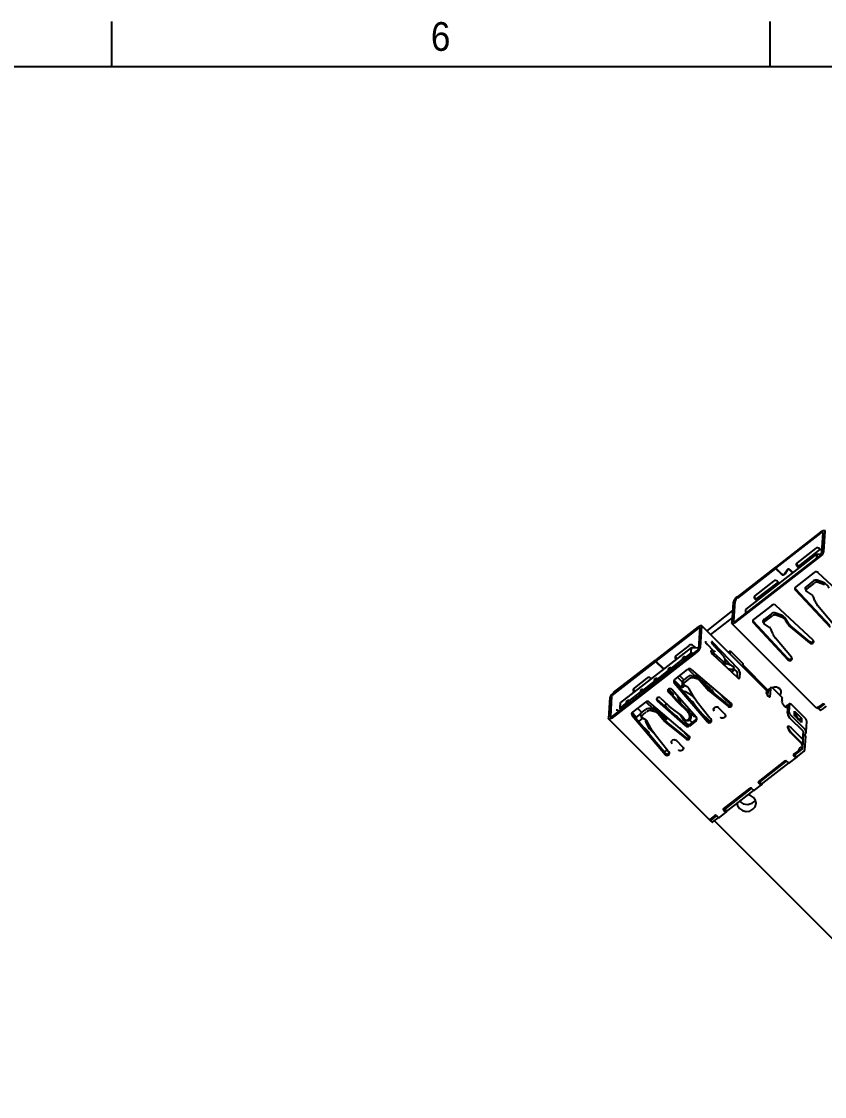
# Model space of a CAD drawing. Header units: millimetres. Extents: x 2 to 1109, y 2 to 430.
# Drawn here: x 339.7 to 424.9, y 316.2 to 430.2 of the extents above; entities that cross this region are included whole.
import ezdxf

# ---------------------------------------------------------------- set-up
doc = ezdxf.new("R2010")
doc.units = ezdxf.units.MM
doc.header["$LTSCALE"] = 0.5
for name, color, linetype in [('几何体', 7, 'Continuous'), ('注释', 2, 'Continuous'), ('草图直线', 1, 'Continuous')]:
    doc.layers.add(name, color=color, linetype=linetype)
doc.styles.add('SLDTEXTSTYLE0', font='GOTHIC.TTF', dxfattribs={"width": 0.913})

msp = doc.modelspace()

# ---------------------------------------------------------------- linework, layer by layer
at = {"layer": '几何体'}
for p, q in [((419.71, 372.21), (424.48, 375.91)), ((424.49, 376.05), (419.72, 372.35)), ((424.69, 375.95), (424.56, 373.82)), ((424.78, 373.99), (424.92, 376.12)), ((423.92, 374.3), (421.97, 372.78)), ((424.42, 374.21), (422.09, 372.41)), ((424.58, 374.06), (424.34, 374.28)), ((415.46, 366.48), (424.32, 373.36)), ((424.33, 373.5), (415.47, 366.62)), ((416.53, 367.84), (424.06, 373.68)), ((424.06, 373.68), (424.03, 373.27)), ((424.48, 373.65), (424.06, 373.68)), ((419.68, 372.18), (415.62, 369.03)), ((419.68, 372.33), (415.63, 369.17)), ((419.68, 372.18), (419.68, 372.33)), ((419.72, 372.29), (419.68, 372.33)), ((420.29, 371.57), (419.68, 372.18)), ((419.72, 372.35), (419.71, 372.21)), ((420.32, 371.6), (419.71, 372.21)), ((420.89, 372.01), (420.65, 371.63)), ((420.69, 371.61), (420.93, 371.99)), ((421.17, 372.01), (421.5, 371.69)), ((421.53, 371.72), (421.21, 372.04)), ((421.94, 372.42), (422.15, 372.2)), ((422.23, 372.26), (421.95, 372.56)), ((419.46, 370.83), (417.51, 369.32)), ((419.95, 370.74), (417.63, 368.94)), ((420.1, 370.6), (419.87, 370.81)), ((423.76, 371.75), (421.81, 370.23)), ((423.7, 370.85), (422.92, 370.24)), ((424.76, 370.7), (424.08, 370.95)), ((428.13, 368.03), (424.18, 371.73)), ((424.18, 370.72), (424.87, 370.47)), ((421.78, 369.87), (425.45, 365.95)), ((425.46, 366.09), (421.79, 370.01)), ((422.81, 370.03), (422.92, 369.8)), ((423.49, 369.4), (422.95, 369.76)), ((423.02, 370.01), (423.8, 370.62)), ((424.87, 370.47), (424.76, 370.7)), ((415.16, 368.55), (415.03, 366.42)), ((415.25, 366.59), (415.38, 368.72)), ((417.76, 368.79), (417.48, 369.09)), ((417.48, 368.95), (417.68, 368.73)), ((423.84, 368.73), (423.73, 369.06)), ((415.11, 367.7), (412.37, 365.57)), ((416.51, 367.43), (416.53, 367.84)), ((419.3, 368.28), (417.35, 366.77)), ((419.23, 367.38), (418.45, 366.77)), ((420.29, 367.23), (419.61, 367.48)), ((423.66, 364.56), (419.71, 368.26)), ((425.82, 366.24), (424.14, 368.26)), ((415.06, 366.95), (412.77, 365.17)), ((415.05, 366.34), (423.95, 357.44)), ((420.99, 362.62), (417.32, 366.54)), ((417.32, 366.4), (420.98, 362.48)), ((418.34, 366.56), (418.45, 366.33)), ((419.02, 365.93), (418.48, 366.29)), ((418.55, 366.54), (419.34, 367.15)), ((419.71, 367.25), (420.4, 367)), ((420.4, 367), (420.29, 367.23)), ((420.71, 366.72), (420.88, 366.43)), ((420.88, 366.63), (420.71, 366.72)), ((421.05, 366.35), (420.88, 366.63)), ((420.88, 366.43), (421.05, 366.35)), ((421.24, 366.14), (421.23, 366)), ((423.3, 364.41), (421.24, 366.14)), ((411.49, 365.85), (406.98, 362.35)), ((406.99, 362.49), (411.49, 365.99)), ((411.63, 365.87), (411.49, 363.65)), ((411.71, 363.82), (411.85, 366.04)), ((418.72, 359.22), (411.83, 366.11)), ((419.37, 365.26), (419.26, 365.59)), ((421.23, 366), (423.29, 364.27)), ((410.5, 364.02), (409.13, 362.95)), ((411.18, 363.78), (410.91, 364.01)), ((411.08, 363.86), (410.99, 363.79)), ((413.1, 363.44), (412.44, 364.11)), ((412.88, 364.38), (412.88, 364.34)), ((413.21, 363.91), (413.01, 364.11)), ((415.69, 361.51), (413.03, 364.33)), ((413.21, 363.91), (414.16, 362.87)), ((421.35, 362.77), (419.67, 364.79)), ((423.29, 364.27), (423.3, 364.41)), ((411.33, 363.3), (402.31, 356.3)), ((402.32, 356.45), (411.33, 363.44)), ((410.74, 363.8), (403.22, 357.96)), ((409.2, 362.61), (409.1, 362.74)), ((409.82, 362.7), (410.05, 362.87)), ((410.71, 363.23), (410.04, 362.71)), ((410.05, 362.87), (410.04, 362.71)), ((410.71, 363.23), (410.74, 363.8)), ((410.92, 363.11), (410.71, 363.23)), ((410.74, 363.8), (411.47, 363.76)), ((411.5, 363.75), (411.47, 363.76)), ((412.82, 363.4), (412.82, 363.36)), ((412.96, 363.36), (413.16, 363.16)), ((412.96, 363.12), (415.64, 360.6)), ((413.03, 363.05), (413.16, 363.16)), ((414.12, 362.29), (413.16, 363.16)), ((414.87, 363.43), (414.67, 363.28)), ((414.85, 363.1), (414.87, 363.43)), ((414.87, 363.43), (416.2, 362.1)), ((406.94, 362.32), (402.47, 358.85)), ((402.48, 359), (406.95, 362.46)), ((406.94, 362.32), (406.95, 362.46)), ((407.77, 361.5), (406.94, 362.32)), ((406.95, 362.46), (406.99, 362.43)), ((406.98, 362.35), (406.99, 362.49)), ((406.98, 362.35), (407.81, 361.52)), ((408.33, 361.54), (408.56, 361.72)), ((409.81, 362.54), (408.55, 361.56)), ((408.56, 361.72), (408.55, 361.56)), ((409.09, 362.6), (409.13, 362.55)), ((409.81, 362.54), (409.82, 362.7)), ((409.94, 362.36), (409.81, 362.54)), ((409.93, 362.59), (409.82, 362.7)), ((410.06, 362.68), (409.92, 362.57)), ((409.92, 362.53), (410.08, 362.65)), ((409.92, 362.57), (409.92, 362.53)), ((409.95, 362.47), (409.92, 362.53)), ((410.11, 362.6), (409.95, 362.47)), ((409.98, 362.44), (409.95, 362.47)), ((410.04, 362.71), (410.16, 362.53)), ((414.29, 361.86), (414.24, 362.09)), ((414.27, 362.64), (414.36, 362.2)), ((414.28, 362.59), (414.92, 361.91)), ((414.99, 361.89), (414.5, 362.05)), ((415.23, 361.54), (415.24, 361.68)), ((415.24, 361.58), (415.47, 361.33)), ((416.2, 362.1), (416.19, 361.95)), ((416.19, 361.95), (418.82, 359.31)), ((420.98, 362.48), (420.99, 362.62)), ((406.03, 360.55), (404.66, 359.48)), ((406.49, 360.5), (406.44, 360.54)), ((406.84, 360.39), (407.07, 360.56)), ((408.32, 361.38), (407.06, 360.4)), ((407.07, 360.56), (407.06, 360.4)), ((408.32, 361.38), (408.33, 361.54)), ((408.45, 361.2), (408.32, 361.38)), ((408.44, 361.43), (408.33, 361.54)), ((408.57, 361.52), (408.43, 361.42)), ((408.59, 361.5), (408.43, 361.37)), ((408.43, 361.37), (408.43, 361.42)), ((408.46, 361.31), (408.43, 361.37)), ((408.62, 361.44), (408.46, 361.31)), ((408.46, 361.31), (408.49, 361.28)), ((408.55, 361.56), (408.67, 361.37)), ((408.97, 360.4), (410.34, 361.47)), ((409.28, 360.65), (409.77, 360.16)), ((409.49, 360.81), (409.94, 360.37)), ((410.3, 360.64), (409.95, 360.37)), ((411.22, 360.68), (410.39, 361.5)), ((414.99, 357.85), (410.75, 361.46)), ((410.79, 360.79), (411.33, 360.64)), ((411.47, 360.42), (410.93, 360.57)), ((411.24, 361.04), (411.22, 360.68)), ((411.45, 360.86), (411.22, 360.68)), ((414.97, 361.47), (414.63, 361.54)), ((415.14, 361.26), (415.24, 361.54)), ((415.62, 360.61), (415.65, 361.01)), ((415.87, 361.18), (415.83, 360.55)), ((405.35, 359.23), (405.58, 359.4)), ((406.83, 360.23), (405.57, 359.24)), ((405.57, 359.24), (405.58, 359.4)), ((406.83, 360.23), (406.84, 360.39)), ((406.96, 360.04), (406.83, 360.23)), ((406.96, 360.27), (406.84, 360.39)), ((406.94, 360.26), (407.08, 360.37)), ((407.1, 360.34), (406.94, 360.22)), ((406.94, 360.22), (406.94, 360.26)), ((406.94, 360.22), (406.97, 360.16)), ((407.13, 360.29), (406.97, 360.16)), ((406.97, 360.16), (407, 360.13)), ((407.06, 360.4), (407.18, 360.22)), ((408.31, 359.36), (408.83, 358.83)), ((411.27, 356.37), (408.67, 359.34)), ((409.73, 359.52), (408.91, 360.34)), ((408.93, 360.05), (412.46, 355.89)), ((412.46, 356.03), (408.94, 360.19)), ((409.77, 360.16), (409.73, 359.52)), ((410.04, 359.76), (409.73, 359.52)), ((409.77, 360.16), (409.8, 360.19)), ((409.8, 360.11), (409.91, 359.86)), ((410.38, 359.57), (409.95, 359.81)), ((410.43, 360.42), (410.05, 360.12)), ((411.09, 358.4), (410.5, 359.42)), ((411.64, 360.3), (412.4, 359.42)), ((412.51, 359.46), (411.75, 360.34)), ((411.97, 360.13), (411.78, 360.31)), ((412.12, 360.05), (412.01, 360.1)), ((412.35, 359.82), (412.33, 359.84)), ((412.73, 359.48), (412.45, 359.71)), ((412.83, 359.38), (413.17, 358.89)), ((418.8, 358.98), (418.82, 359.31)), ((419.12, 359.36), (418.9, 359.19)), ((419.12, 359.36), (419.07, 358.57)), ((419.12, 359.36), (419.16, 359.46)), ((419.25, 359.62), (419.26, 359.63)), ((419.25, 359.62), (420.39, 358.48)), ((402.1, 358.47), (401.96, 356.25)), ((402.18, 356.42), (402.32, 358.64)), ((403.86, 358.07), (404.09, 358.25)), ((405.34, 359.07), (404.08, 358.09)), ((404.09, 358.25), (404.08, 358.09)), ((404.62, 359.13), (404.66, 359.08)), ((404.74, 359.14), (404.63, 359.27)), ((405.35, 359.23), (405.34, 359.07)), ((405.47, 358.89), (405.34, 359.07)), ((405.47, 359.12), (405.35, 359.23)), ((405.45, 359.11), (405.59, 359.21)), ((405.45, 359.06), (405.61, 359.18)), ((405.45, 359.06), (405.45, 359.11)), ((405.48, 359), (405.45, 359.06)), ((405.64, 359.13), (405.48, 359)), ((405.48, 359), (405.51, 358.97)), ((405.57, 359.24), (405.69, 359.06)), ((407.11, 358.27), (407.1, 358.13)), ((410.14, 355.62), (407.11, 358.27)), ((407.48, 358.42), (407.81, 358.08)), ((408.63, 358.72), (408.3, 359.05)), ((408.31, 359.19), (408.64, 358.86)), ((408.4, 359.1), (408.49, 359.17)), ((408.63, 358.72), (408.64, 358.86)), ((408.63, 358.72), (409.15, 358.14)), ((409.16, 358.28), (408.64, 358.86)), ((408.83, 358.83), (408.74, 358.75)), ((409.3, 358.13), (409.16, 358.28)), ((409.31, 358.47), (409.59, 357.92)), ((410.69, 358.77), (410.11, 359.09)), ((410.49, 358.37), (410.47, 358.4)), ((410.87, 358.04), (410.59, 358.27)), ((410.91, 358.6), (411.05, 358.46)), ((412.75, 359.08), (414.48, 357.7)), ((414.49, 357.84), (412.76, 359.22)), ((413.94, 358.74), (413.94, 358.74)), ((413.98, 358.64), (414.95, 357.67)), ((418.72, 358.92), (418.74, 359.16)), ((418.8, 358.98), (418.88, 358.91)), ((418.87, 358.66), (418.9, 359.19)), ((418.93, 359.28), (418.9, 359.19)), ((420.34, 358.28), (420.36, 358.13)), ((420.39, 358.49), (420.39, 358.48)), ((402.77, 357.13), (402.77, 357.13)), ((403.04, 357), (403, 357.05)), ((403.18, 357.39), (403.22, 357.96)), ((403.85, 357.91), (403.18, 357.39)), ((403.23, 357.15), (403.18, 357.39)), ((403.85, 357.91), (403.86, 358.07)), ((403.98, 357.73), (403.85, 357.91)), ((403.98, 357.96), (403.86, 358.07)), ((404.1, 358.06), (403.96, 357.95)), ((403.96, 357.9), (404.12, 358.03)), ((403.96, 357.95), (403.96, 357.9)), ((403.99, 357.85), (403.96, 357.9)), ((404.16, 357.97), (403.99, 357.85)), ((404.02, 357.81), (403.99, 357.85)), ((404.08, 358.09), (404.2, 357.9)), ((405.87, 358), (404.5, 356.93)), ((405.03, 357.34), (405.47, 356.9)), ((405.48, 356.9), (405.83, 357.17)), ((406.75, 357.21), (405.92, 358.03)), ((410.52, 354.38), (406.28, 357.99)), ((406.87, 357.17), (406.32, 357.33)), ((406.46, 357.1), (407, 356.95)), ((406.77, 357.57), (406.75, 357.21)), ((406.99, 357.39), (406.75, 357.21)), ((407.1, 358.13), (410.13, 355.48)), ((408.4, 357.56), (407.81, 358.08)), ((407.87, 357.6), (408.13, 357.8)), ((407.89, 357.62), (407.92, 357.56)), ((408.03, 357.57), (407.97, 357.68)), ((408.38, 357.16), (408.21, 357.33)), ((408.61, 357.39), (408.4, 357.56)), ((409.71, 356.59), (408.61, 357.39)), ((409.15, 358.14), (409.33, 357.95)), ((410.27, 357.23), (409.3, 358.13)), ((409.33, 357.95), (410.3, 357.05)), ((410.97, 357.93), (411.37, 357.36)), ((412.69, 356.31), (411.36, 358)), ((413.61, 357.39), (414.28, 356.73)), ((414.48, 357.7), (414.49, 357.84)), ((414.61, 357.56), (414.48, 357.7)), ((414.49, 357.84), (414.62, 357.7)), ((414.92, 357.7), (414.83, 357.63)), ((420.35, 358.04), (420.36, 358.13)), ((420.9, 357.67), (420.69, 357.5)), ((420.89, 357.64), (420.88, 357.5)), ((420.95, 356.84), (421, 357.68)), ((421.16, 357.84), (420.97, 357.68)), ((421.15, 357.8), (421.09, 356.95)), ((422.89, 356.21), (421.36, 357.74)), ((421.67, 356.57), (421.7, 357.04)), ((421.7, 357.04), (422.44, 356.31)), ((424.12, 357.37), (424.35, 357.54)), ((424.17, 357.4), (424.17, 357.41)), ((424.18, 357.36), (424.38, 357.16)), ((424.58, 357.76), (424.36, 357.58)), ((424.36, 357.58), (424.36, 357.56)), ((424.82, 357.77), (424.38, 357.43)), ((425.03, 357.58), (424.58, 357.23)), ((401.98, 356.19), (412.58, 345.59)), ((404.93, 356.4), (404.45, 356.88)), ((404.46, 356.58), (407.99, 352.42)), ((408, 352.56), (404.47, 356.72)), ((404.91, 356.19), (404.93, 356.4)), ((404.93, 356.4), (405.34, 356.72)), ((405.57, 356.29), (405.12, 355.95)), ((405.34, 356.64), (405.44, 356.39)), ((405.48, 356.35), (405.91, 356.1)), ((405.58, 356.66), (405.96, 356.95)), ((406.62, 354.93), (406.04, 355.95)), ((407.17, 356.83), (407.93, 355.95)), ((408.04, 355.99), (407.28, 356.87)), ((407.48, 356.65), (407.61, 356.75)), ((407.56, 356.54), (407.93, 356.18)), ((407.61, 356.75), (408.14, 356.21)), ((407.92, 356.13), (407.93, 356.18)), ((407.93, 356.18), (408.06, 356.29)), ((408.14, 356.21), (407.96, 356.08)), ((409.51, 356.73), (409.88, 356.2)), ((409.84, 356.44), (410, 356.18)), ((410.15, 356.07), (410.3, 356.04)), ((410.35, 356.12), (410.46, 356.21)), ((410.41, 356.89), (410.56, 356.61)), ((410.92, 356.55), (410.45, 357.01)), ((410.6, 356.16), (410.51, 356.09)), ((411.24, 356.01), (410.54, 355.46)), ((410.69, 356.56), (410.55, 356.84)), ((410.55, 355.6), (411.25, 356.15)), ((410.62, 356.05), (410.84, 355.83)), ((411.02, 356.5), (411.04, 356.5)), ((411.33, 356.27), (411.14, 356.46)), ((411.69, 356.97), (412.69, 355.97)), ((412.46, 356.03), (412.46, 355.89)), ((412.57, 356.09), (412.47, 356.02)), ((412.69, 356.31), (412.83, 356.18)), ((412.87, 356.11), (412.69, 355.97)), ((421.2, 356.3), (421.09, 356.46)), ((422.6, 354.9), (421.2, 356.3)), ((421.29, 356.61), (422.82, 355.08)), ((422.41, 355.84), (421.67, 356.57)), ((421.69, 356.88), (421.78, 356.79)), ((421.78, 356.79), (421.76, 356.49)), ((422.12, 356.13), (421.78, 356.79)), ((422.21, 356.14), (422.01, 356.34)), ((422.44, 356.31), (422.21, 356.14)), ((422.21, 356.04), (422.21, 356.14)), ((422.44, 356.31), (422.41, 355.84)), ((422.92, 354.82), (422.99, 355.95)), ((405.7, 355.27), (405.74, 355.3)), ((405.74, 355.3), (406.28, 354.77)), ((405.92, 355.84), (406.21, 355.29)), ((406.11, 354.78), (406.2, 354.84)), ((406.28, 354.77), (406.18, 354.7)), ((406.82, 354.63), (406.37, 355.08)), ((408.28, 355.61), (410.01, 354.23)), ((410.02, 354.37), (408.29, 355.75)), ((410.52, 354.23), (409.5, 355.25)), ((410.46, 355.56), (410.2, 355.81)), ((421.01, 355.43), (420.97, 355.4)), ((421.26, 354.77), (422.33, 353.71)), ((422.53, 353.57), (421.3, 354.8)), ((421.33, 355.27), (422.56, 354.04)), ((422.57, 354.12), (422.62, 354.87)), ((408.23, 352.84), (406.89, 354.53)), ((409.15, 353.92), (409.81, 353.26)), ((410.02, 354.37), (410.01, 354.23)), ((410.15, 354.09), (410.01, 354.23)), ((410.02, 354.37), (410.16, 354.24)), ((422.53, 354.07), (422.55, 354.08)), ((422.56, 354.04), (422.53, 353.57)), ((422.55, 353.1), (422.65, 354.6)), ((422.84, 354.41), (422.64, 354.61)), ((422.73, 354.53), (422.79, 354.58)), ((422.85, 354.4), (422.75, 352.9)), ((407.88, 352.7), (407.92, 352.73)), ((407.92, 352.73), (408.14, 352.9)), ((407.99, 352.42), (408, 352.56)), ((408.14, 352.9), (408.4, 352.64)), ((408.23, 352.84), (408.36, 352.71)), ((421.59, 352.44), (421.93, 352.7)), ((421.61, 352.46), (421.68, 352.39)), ((421.81, 352.47), (422.48, 352.99)), ((422.68, 352.79), (422.01, 352.27)), ((422.28, 352.86), (422.18, 352.96)), ((422.5, 353.04), (422.28, 352.86)), ((422.38, 353.16), (422.5, 353.04)), ((422.53, 353.57), (422.47, 353.52)), ((422.5, 353.04), (422.52, 353.37)), ((417.87, 349.55), (420.7, 351.75)), ((418.08, 349.58), (420.85, 351.73)), ((421.11, 351.58), (418.28, 349.38)), ((420.84, 351.74), (420.91, 351.67)), ((421.16, 351.54), (421.91, 352.12)), ((421.65, 352.25), (421.58, 352.31)), ((421.6, 352.45), (421.66, 352.39)), ((421.75, 352.45), (421.68, 352.39)), ((421.93, 352.17), (421.73, 352.37)), ((417.43, 348.65), (418.19, 349.23)), ((417.93, 349.36), (417.86, 349.42)), ((417.88, 349.56), (417.93, 349.5)), ((418.2, 349.28), (418, 349.48)), ((414.14, 346.66), (416.97, 348.85)), ((414.36, 346.69), (417.12, 348.84)), ((417.39, 348.69), (414.56, 346.49)), ((417.18, 348.78), (417.11, 348.85)), ((412.97, 345.64), (412.74, 345.46)), ((413.4, 345.95), (412.79, 345.48)), ((412.91, 345.7), (413.25, 345.96)), ((412.91, 345.7), (412.97, 345.64)), ((412.97, 345.64), (412.97, 345.75)), ((413.66, 345.8), (412.99, 345.28)), ((413.39, 345.96), (413.46, 345.89)), ((413.71, 345.76), (414.47, 346.34)), ((414.14, 346.53), (414.2, 346.47)), ((414.15, 346.67), (414.21, 346.61)), ((414.48, 346.39), (414.28, 346.59)), ((412.74, 345.46), (412.64, 345.57)), ((412.72, 345.48), (412.72, 345.47)), ((412.73, 345.45), (412.93, 345.25)), ((413.17, 345.42), (442.44, 316.15))]:
    msp.add_line(p, q, dxfattribs=at)
at = {"layer": '几何体', "flags": 128}
for points in [[(424.69, 375.95), (424.69, 375.97), (424.68, 375.99), (424.66, 375.99), (424.64, 375.99), (424.6, 375.99), (424.56, 375.97), (424.52, 375.94), (424.48, 375.91)], [(424.49, 376.05), (424.58, 376.12), (424.66, 376.17), (424.73, 376.2), (424.8, 376.22), (424.85, 376.22), (424.89, 376.2), (424.91, 376.17), (424.92, 376.12)], [(422.92, 370.24), (422.88, 370.21), (422.85, 370.17), (422.82, 370.14), (422.81, 370.1), (422.8, 370.07), (422.81, 370.04), (422.81, 370.03)], [(422.95, 369.76), (422.93, 369.78), (422.92, 369.81), (422.91, 369.84), (422.92, 369.87), (422.93, 369.91), (422.95, 369.94), (422.98, 369.98), (423.02, 370.01)], [(415.46, 366.48), (415.37, 366.42), (415.29, 366.37), (415.21, 366.34), (415.15, 366.32), (415.09, 366.32), (415.06, 366.34), (415.03, 366.37), (415.03, 366.42)], [(415.25, 366.59), (415.25, 366.57), (415.26, 366.55), (415.28, 366.54), (415.31, 366.54), (415.34, 366.55), (415.38, 366.57), (415.42, 366.59), (415.47, 366.62)], [(418.45, 366.77), (418.41, 366.74), (418.38, 366.71), (418.35, 366.67), (418.34, 366.64), (418.34, 366.6), (418.34, 366.57), (418.34, 366.56)], [(418.48, 366.29), (418.46, 366.32), (418.45, 366.34), (418.44, 366.37), (418.45, 366.41), (418.46, 366.44), (418.48, 366.48), (418.51, 366.51), (418.55, 366.54)], [(411.49, 365.99), (411.57, 366.04), (411.64, 366.08), (411.7, 366.11), (411.75, 366.13), (411.8, 366.13), (411.83, 366.11), (411.85, 366.08), (411.85, 366.04)], [(411.63, 365.87), (411.63, 365.89), (411.62, 365.9), (411.61, 365.9), (411.59, 365.9), (411.57, 365.9), (411.54, 365.89), (411.52, 365.87), (411.49, 365.85)], [(412.44, 364.11), (412.44, 364.11), (412.44, 364.1)], [(413.03, 364.33), (413, 364.35), (412.98, 364.38), (412.95, 364.39), (412.93, 364.4), (412.91, 364.41), (412.9, 364.4), (412.89, 364.39), (412.88, 364.38)], [(423.29, 364.27), (423.37, 364.22), (423.46, 364.2), (423.56, 364.21), (423.64, 364.25), (423.7, 364.32), (423.72, 364.4), (423.71, 364.49), (423.66, 364.56)], [(412.96, 363.36), (412.93, 363.38), (412.91, 363.4), (412.88, 363.42), (412.86, 363.42), (412.85, 363.43), (412.83, 363.42), (412.82, 363.41), (412.82, 363.4)], [(413.26, 363.34), (413.26, 363.34), (413.23, 363.35), (413.18, 363.38), (413.1, 363.44)], [(413.1, 363.44), (413.11, 363.44), (413.11, 363.44)], [(414.16, 362.87), (414.23, 362.76), (414.27, 362.64)], [(420.98, 362.48), (421.06, 362.43), (421.15, 362.41), (421.25, 362.42), (421.33, 362.46), (421.39, 362.53), (421.42, 362.61), (421.4, 362.7), (421.35, 362.77)], [(414.24, 362.09), (414.2, 362.2), (414.12, 362.29)], [(414.99, 361.89), (415.07, 361.86), (415.15, 361.81), (415.22, 361.75), (415.24, 361.72), (415.24, 361.68)], [(411.33, 360.64), (411.43, 360.6), (411.58, 360.51)], [(411.58, 360.51), (411.68, 360.41), (411.75, 360.34)], [(415.23, 361.54), (415.22, 361.51), (415.2, 361.49), (415.13, 361.46), (415.05, 361.46), (414.97, 361.47)], [(414.98, 361.21), (415.05, 361.22), (415.12, 361.24), (415.14, 361.27), (415.15, 361.3)], [(415.64, 360.6), (415.67, 360.56), (415.71, 360.54), (415.74, 360.52), (415.77, 360.51), (415.79, 360.51), (415.81, 360.51), (415.82, 360.53), (415.83, 360.55)], [(408.67, 359.34), (408.59, 359.39), (408.5, 359.42), (408.4, 359.41), (408.32, 359.36), (408.26, 359.3), (408.23, 359.21), (408.25, 359.13), (408.3, 359.05)], [(409.95, 360.37), (409.89, 360.32), (409.84, 360.27), (409.8, 360.19), (409.8, 360.11), (409.81, 360.11)], [(409.95, 359.81), (409.91, 359.87), (409.91, 359.95), (409.95, 360.02), (409.99, 360.07), (410.05, 360.12)], [(410.45, 359.5), (410.41, 359.54), (410.38, 359.57)], [(410.5, 359.42), (410.47, 359.46), (410.45, 359.5)], [(411.47, 360.42), (411.52, 360.4), (411.57, 360.37)], [(411.57, 360.37), (411.61, 360.33), (411.64, 360.3)], [(412.4, 359.42), (412.57, 359.24), (412.75, 359.08)], [(412.76, 359.22), (412.63, 359.33), (412.51, 359.46)], [(419.02, 359.44), (418.98, 359.39), (418.93, 359.28)], [(419.16, 359.46), (419.19, 359.53), (419.25, 359.62)], [(407.48, 358.42), (407.4, 358.47), (407.3, 358.49), (407.21, 358.48), (407.12, 358.44), (407.07, 358.37), (407.04, 358.29), (407.06, 358.2), (407.1, 358.13)], [(407.11, 358.27), (407.06, 358.34), (407.06, 358.36)], [(408.31, 359.19), (408.26, 359.27), (408.25, 359.28)], [(411.36, 358), (411.22, 358.19), (411.09, 358.4)], [(418.74, 359.16), (418.73, 359.2), (418.72, 359.22)], [(418.96, 358.57), (418.98, 358.56), (419, 358.55), (419.02, 358.54), (419.04, 358.53), (419.05, 358.54), (419.06, 358.54), (419.07, 358.55), (419.07, 358.57)], [(420.39, 358.48), (420.35, 358.37), (420.34, 358.28)], [(403, 357.05), (402.93, 357.1), (402.86, 357.14), (402.81, 357.15), (402.77, 357.13)], [(403, 357.04), (403, 357.05), (403, 357.05)], [(407.11, 357.04), (406.98, 357.13), (406.87, 357.17)], [(407.28, 356.87), (407.2, 356.96), (407.11, 357.04)], [(413.17, 357.05), (413.11, 357.14), (413.09, 357.24), (413.11, 357.33), (413.18, 357.41), (413.27, 357.47), (413.38, 357.49), (413.49, 357.48), (413.58, 357.42)], [(413.61, 357.4), (413.61, 357.4), (413.61, 357.39)], [(414.61, 357.56), (414.69, 357.51), (414.79, 357.49), (414.88, 357.5), (414.97, 357.54), (415.03, 357.61), (415.05, 357.69), (415.04, 357.78), (414.99, 357.85)], [(420.35, 358.04), (420.37, 357.94), (420.42, 357.82), (420.51, 357.7), (420.61, 357.58), (420.71, 357.49), (420.8, 357.45), (420.86, 357.45), (420.88, 357.5)], [(420.89, 357.64), (420.9, 357.66), (420.91, 357.67), (420.92, 357.67), (420.94, 357.67), (420.96, 357.66), (420.98, 357.65), (421, 357.64)], [(421, 357.68), (421, 357.71), (421.01, 357.72)], [(421.15, 357.8), (421.15, 357.82), (421.17, 357.84), (421.19, 357.84), (421.21, 357.84), (421.24, 357.83), (421.28, 357.81), (421.32, 357.78), (421.36, 357.74)], [(424.03, 357.42), (424.05, 357.4), (424.07, 357.39), (424.08, 357.38), (424.1, 357.37), (424.11, 357.37), (424.12, 357.37), (424.12, 357.37)], [(424.38, 357.43), (424.34, 357.4), (424.3, 357.37), (424.26, 357.36), (424.23, 357.35), (424.2, 357.35), (424.18, 357.36), (424.17, 357.37), (424.17, 357.4)], [(424.36, 357.56), (424.35, 357.55), (424.35, 357.54), (424.34, 357.54), (424.32, 357.54), (424.31, 357.55)], [(424.38, 357.16), (424.38, 357.16), (424.4, 357.15), (424.43, 357.15), (424.46, 357.16), (424.5, 357.17), (424.54, 357.2), (424.58, 357.23)], [(424.89, 357.72), (424.85, 357.75), (424.82, 357.77)], [(402.31, 356.3), (402.24, 356.25), (402.17, 356.21), (402.11, 356.18), (402.06, 356.17), (402.01, 356.17), (401.98, 356.18), (401.96, 356.21), (401.96, 356.25)], [(402.18, 356.42), (402.18, 356.41), (402.19, 356.4), (402.2, 356.39), (402.22, 356.39), (402.24, 356.4), (402.27, 356.41), (402.29, 356.42), (402.32, 356.45)], [(405.34, 356.64), (405.33, 356.65), (405.34, 356.73), (405.38, 356.81), (405.43, 356.86), (405.48, 356.9)], [(405.58, 356.66), (405.49, 356.56), (405.44, 356.48), (405.43, 356.4), (405.45, 356.37), (405.48, 356.35)], [(405.91, 356.1), (405.94, 356.08), (405.98, 356.03)], [(405.98, 356.03), (406.01, 355.99), (406.04, 355.95)], [(407, 356.95), (407.05, 356.93), (407.1, 356.9)], [(407.1, 356.9), (407.14, 356.86), (407.17, 356.83)], [(407.93, 355.95), (408.1, 355.77), (408.28, 355.61)], [(408.29, 355.75), (408.16, 355.86), (408.04, 355.99)], [(409.3, 356.43), (409.21, 356.5), (409.1, 356.52), (409.1, 356.52)], [(412.46, 355.89), (412.53, 355.83), (412.63, 355.81), (412.72, 355.82), (412.81, 355.86), (412.87, 355.93), (412.89, 356.02), (412.88, 356.1), (412.83, 356.18)], [(414.28, 356.73), (414.34, 356.65), (414.36, 356.55), (414.33, 356.45), (414.27, 356.37), (414.18, 356.32), (414.07, 356.29), (413.96, 356.31), (413.86, 356.36)], [(406.89, 354.53), (406.75, 354.72), (406.62, 354.93)], [(409.97, 355.76), (409.97, 355.76), (409.97, 355.77)], [(420.97, 355.4), (420.94, 355.34), (420.96, 355.23), (421.03, 355.08), (421.14, 354.92), (421.26, 354.77)], [(421.3, 354.8), (421.17, 354.95), (421.07, 355.11), (421, 355.26), (420.98, 355.37), (421.01, 355.44), (421.09, 355.44), (421.2, 355.38), (421.33, 355.27)], [(408.7, 353.58), (408.64, 353.67), (408.62, 353.76), (408.64, 353.86), (408.7, 353.94), (408.79, 354), (408.9, 354.02), (409, 354.01), (409.1, 353.97)], [(409.14, 353.93), (409.14, 353.93), (409.15, 353.92)], [(410.15, 354.09), (410.22, 354.04), (410.32, 354.02), (410.42, 354.03), (410.5, 354.07), (410.56, 354.14), (410.58, 354.22), (410.57, 354.31), (410.52, 354.38)], [(422.6, 354.61), (422.6, 354.61), (422.62, 354.62), (422.63, 354.62), (422.64, 354.62), (422.64, 354.62), (422.65, 354.61), (422.65, 354.6)], [(422.85, 354.4), (422.85, 354.41), (422.84, 354.41)], [(407.99, 352.42), (408.06, 352.37), (408.16, 352.34), (408.26, 352.35), (408.34, 352.4), (408.4, 352.46), (408.42, 352.55), (408.41, 352.63), (408.36, 352.71)], [(409.81, 353.26), (409.87, 353.18), (409.89, 353.08), (409.87, 352.99), (409.81, 352.91), (409.72, 352.85), (409.61, 352.83), (409.5, 352.84), (409.41, 352.88)], [(422.38, 353.16), (422.36, 353.17), (422.35, 353.18), (422.33, 353.19), (422.32, 353.19), (422.31, 353.19), (422.3, 353.17)], [(420.91, 351.67), (421.01, 351.58), (421.1, 351.54), (421.16, 351.54), (421.16, 351.54)], [(421.93, 352.17), (421.9, 352.12), (421.84, 352.11), (421.75, 352.16), (421.65, 352.25)], [(421.66, 352.39), (421.68, 352.37), (421.71, 352.36), (421.72, 352.36), (421.73, 352.37)], [(417.93, 349.5), (417.96, 349.48), (417.98, 349.47), (418, 349.47), (418, 349.48)], [(418.2, 349.28), (418.18, 349.23), (418.12, 349.22), (418.03, 349.27), (417.93, 349.36)], [(417.35, 347.87), (417.03, 348.09), (416.72, 348.17)], [(417.18, 348.78), (417.28, 348.69), (417.37, 348.65), (417.43, 348.65), (417.44, 348.65)], [(415.58, 347.29), (415.64, 347.01), (415.84, 346.7), (416.16, 346.49), (416.54, 346.4), (416.93, 346.44), (417.27, 346.62), (417.5, 346.89), (417.6, 347.23), (417.55, 347.57), (417.35, 347.87), (417.35, 347.87)], [(412.58, 345.59), (412.58, 345.58), (412.6, 345.57), (412.64, 345.57), (412.68, 345.57), (412.73, 345.59), (412.79, 345.62), (412.85, 345.66), (412.91, 345.7)], [(413.46, 345.89), (413.56, 345.8), (413.65, 345.76), (413.71, 345.76), (413.71, 345.76)], [(414.48, 346.39), (414.46, 346.34), (414.39, 346.33), (414.31, 346.38), (414.2, 346.47)], [(414.21, 346.61), (414.24, 346.59), (414.26, 346.57), (414.27, 346.58), (414.28, 346.59)], [(412.79, 345.48), (412.78, 345.47), (412.77, 345.46), (412.75, 345.45), (412.74, 345.45), (412.73, 345.45), (412.73, 345.45), (412.72, 345.46), (412.72, 345.47)], [(412.93, 345.25), (412.93, 345.25), (412.93, 345.25), (412.94, 345.25), (412.95, 345.25), (412.97, 345.26), (412.98, 345.27), (412.99, 345.28)]]:
    msp.add_lwpolyline(points, dxfattribs=at)
at = {"layer": '几何体'}
for centre, radius, start, end in [((424.12, 374.04), 0.328, 47.781, 126.722), ((423.66, 374.34), 1.18, 304.2261, 342.8883), ((424, 373.99), 0.591, 304.2261, 342.8883), ((421.06, 371.89), 0.213, 45.2814, 144.8661), ((421.06, 371.9), 0.16, 45.2814, 144.8661), ((422.12, 372.59), 0.244, 126.3425, 224.312), ((422.14, 372.74), 0.257, 194.1679, 223.5811), ((419.65, 370.57), 0.328, 47.781, 126.722), ((420.47, 371.76), 0.267, 225.2814, 324.8661), ((420.47, 371.75), 0.213, 225.2814, 324.8661), ((423.98, 370.51), 0.443, 78.1373, 130.2663), ((423.96, 371.49), 0.328, 47.781, 126.722), ((424.09, 370.28), 0.443, 78.1373, 130.2663), ((421.96, 370.04), 0.244, 126.3425, 224.312), ((421.98, 370.19), 0.257, 194.168, 223.5811), ((424.08, 369.43), 1.44, 27.9104, 61.7845), ((416.29, 368.2), 1.18, 124.2261, 162.8883), ((415.95, 368.55), 0.591, 124.2261, 162.8883), ((417.65, 369.12), 0.244, 126.3425, 224.312), ((417.67, 369.27), 0.257, 194.168, 223.5811), ((422.99, 368.81), 0.778, 18.4605, 49.6497), ((425.38, 369.37), 1.67, 202.5463, 221.7313), ((419.52, 367.04), 0.443, 78.1373, 130.2663), ((419.49, 368.02), 0.328, 47.781, 126.722), ((417.49, 366.57), 0.244, 126.3425, 224.312), ((417.51, 366.72), 0.257, 194.168, 223.5811), ((419.62, 366.81), 0.443, 78.1373, 130.2663), ((419.61, 365.96), 1.44, 27.9104, 61.7845), ((420.1, 366.34), 0.722, 31.2789, 65.4671), ((422.35, 367.26), 1.69, 209.3727, 228.2798), ((421.79, 366.82), 0.875, 213.0457, 231.2965), ((418.52, 365.34), 0.778, 18.4605, 49.6497), ((420.92, 365.9), 1.67, 202.5463, 221.7313), ((410.7, 363.76), 0.329, 50.2756, 126.6767), ((412.79, 364.55), 0.569, 187.9641, 231.3534), ((413.27, 364.41), 0.394, 189.9309, 228.5931), ((423.49, 364.6), 0.261, 223.9243, 332.1741), ((409.27, 362.76), 0.243, 126.2759, 221.2309), ((409.29, 362.9), 0.254, 194.0783, 220.7158), ((410.77, 364.11), 0.984, 304.2261, 342.8883), ((411.11, 363.77), 0.394, 304.2261, 342.8883), ((413.22, 363.43), 0.405, 190.2913, 229.9567), ((410.39, 362.84), 0.574, 224.9452, 228.6831), ((414.56, 362.25), 0.205, 192.1754, 253.2644), ((421.18, 362.8), 0.261, 223.9243, 332.1741), ((406.23, 360.29), 0.329, 50.2756, 126.6767), ((408.9, 361.69), 0.574, 224.9452, 228.6831), ((410.7, 360.19), 0.605, 81.9175, 132.2871), ((410.54, 361.21), 0.329, 50.2756, 126.6767), ((410.86, 359.9), 0.67, 84.4894, 129.7151), ((411.81, 360.26), 0.316, 93.7534, 127.2653), ((415.08, 360.92), 0.572, 9.5157, 47.2309), ((415.31, 361.09), 0.572, 9.5157, 47.2309), ((404.8, 359.29), 0.243, 126.2759, 221.2309), ((404.82, 359.43), 0.254, 194.0783, 220.7158), ((407.41, 360.53), 0.574, 224.9452, 228.6831), ((409.11, 360.21), 0.243, 126.2759, 221.2309), ((409.13, 360.35), 0.254, 194.0783, 220.7158), ((412.09, 360.26), 0.181, 227.1927, 245.7429), ((411.79, 359.5), 0.643, 32.8224, 59.8905), ((412.77, 360.11), 0.508, 214.8358, 230.9808), ((412.41, 359.09), 0.508, 34.8358, 50.9808), ((419.68, 358.95), 0.631, 46.1834, 118.923), ((419.8, 359.07), 0.465, 316.1215, 46.6045), ((403.04, 358.18), 0.984, 124.2261, 162.8883), ((402.7, 358.53), 0.394, 124.2261, 162.8883), ((405.92, 359.37), 0.568, 224.9256, 228.7027), ((409.52, 358.58), 0.238, 166.1756, 208.2422), ((409.95, 358.8), 0.335, 61.2703, 108.1325), ((409.84, 357.97), 0.763, 34.1768, 52.6553), ((410.91, 358.66), 0.508, 214.8358, 230.9808), ((410.2, 357.89), 1, 45.1387, 61.1369), ((414.07, 358.73), 0.124, 175.2035, 226.1995), ((419.15, 358.99), 0.432, 189.6144, 227.5399), ((419.32, 359.03), 0.58, 217.8996, 232.1005), ((404.43, 358.21), 0.568, 224.9256, 228.7027), ((406.26, 356.66), 0.665, 84.3144, 129.8902), ((406.07, 357.74), 0.329, 50.2756, 126.6767), ((406.39, 356.46), 0.65, 83.745, 130.4596), ((408.91, 358.03), 0.99, 207.9703, 225.1543), ((410.39, 358.35), 0.9, 207.9703, 225.1543), ((409.25, 356.18), 1.46, 26.8941, 45.9814), ((409.89, 356.62), 0.586, 26.8934, 45.9822), ((410.55, 357.64), 0.508, 34.8358, 50.9808), ((413.76, 359.02), 2.91, 214.8452, 224.8126), ((413.41, 357.19), 0.292, 45.0299, 52.4019), ((414.81, 357.89), 0.261, 223.9243, 332.1741), ((424.02, 357.53), 0.111, 231.673, 284.0318), ((423.86, 358.16), 0.764, 284.3426, 310.8895), ((424.71, 357.58), 0.22, 58.9912, 126.6123), ((404.64, 356.74), 0.243, 126.2759, 221.2309), ((404.66, 356.88), 0.254, 194.0783, 220.7158), ((406.13, 355.95), 0.238, 146.0071, 208.1869), ((409.39, 356.16), 0.528, 31.7637, 53.0192), ((412.27, 357.86), 2.91, 214.8452, 224.8126), ((410.2, 356.3), 0.235, 211.2143, 310.1182), ((410.36, 356.27), 0.236, 257.155, 310.0777), ((410.25, 356.47), 0.333, 308.359, 25.5236), ((410.7, 356.14), 0.125, 179.3137, 225.9461), ((410.39, 356.42), 0.333, 308.359, 25.5236), ((411.03, 356.66), 0.161, 225.7611, 266.9235), ((411.03, 356.34), 0.161, 45.7611, 86.9235), ((411.09, 356.2), 0.243, 306.2949, 42.2001), ((411.09, 356.35), 0.258, 307.2901, 339.7634), ((412.65, 356.21), 0.261, 223.9243, 332.1741), ((414.04, 356.59), 0.292, 225.0299, 232.4019), ((421.66, 356.9), 0.721, 185.0387, 217.5422), ((421.68, 357.05), 0.591, 189.9309, 228.5931), ((422.66, 355.97), 0.333, 357.158, 45.9777), ((407, 355.72), 0.9, 207.9703, 225.1543), ((410.34, 355.73), 0.328, 229.4936, 306.6896), ((410.35, 355.87), 0.328, 229.4936, 306.6896), ((422.54, 354.84), 0.0812, 330.9848, 46.4861), ((422.59, 354.84), 0.326, 306.3986, 46.4206), ((408.94, 353.72), 0.295, 45.0594, 55.4622), ((410.34, 354.42), 0.261, 223.9243, 332.1741), ((421.94, 353.26), 0.591, 9.9309, 48.5931), ((422.53, 354.12), 0.041, 272.4304, 5.2245), ((408.18, 352.74), 0.261, 223.9243, 332.1741), ((409.57, 353.13), 0.295, 225.0594, 235.4622), ((421.93, 352.3), 0.208, 125.0386, 160.6082), ((420.92, 353.59), 1.41, 306.1559, 333.5922), ((421.25, 353.62), 1.14, 306.0867, 336.6608), ((422.37, 353.15), 0.197, 304.2261, 342.8883), ((422.57, 352.95), 0.197, 304.2261, 342.8883), ((420.76, 351.66), 0.109, 46.0587, 126.7605), ((421.64, 352.37), 0.0814, 126.3986, 226.4206), ((422.13, 352.1), 0.208, 125.1635, 160.8087), ((417.92, 349.48), 0.0814, 126.3986, 226.4206), ((418.2, 349.41), 0.208, 125.0386, 160.6082), ((418.4, 349.21), 0.208, 125.1635, 160.8087), ((417.04, 348.77), 0.109, 46.0587, 126.7605), ((416.65, 348.21), 1.07, 221.982, 325.6618), ((413, 346.4), 0.587, 275.2571, 311.523), ((413.31, 345.88), 0.109, 46.0587, 126.7605), ((414.19, 346.59), 0.0814, 126.3986, 226.4206), ((414.48, 346.52), 0.208, 125.0371, 160.6129), ((414.68, 346.32), 0.208, 125.1635, 160.8087)]:
    msp.add_arc(centre, radius, start, end, dxfattribs=at)
at = {"layer": '草图直线'}
for p, q in [((349.25, 425.45), (349.25, 430.21)), ((419.1, 425.45), (419.1, 430.21)), ((6.35, 425.45), (552.45, 425.45))]:
    msp.add_line(p, q, dxfattribs=at)

# ---------------------------------------------------------------- texts
at = {"layer": '注释', "insert": (384.14, 430.15), "char_height": 3.05, "attachment_point": 2, "style": 'SLDTEXTSTYLE0'}
msp.add_mtext('6', dxfattribs=at)

doc.saveas('drawing.dxf')
